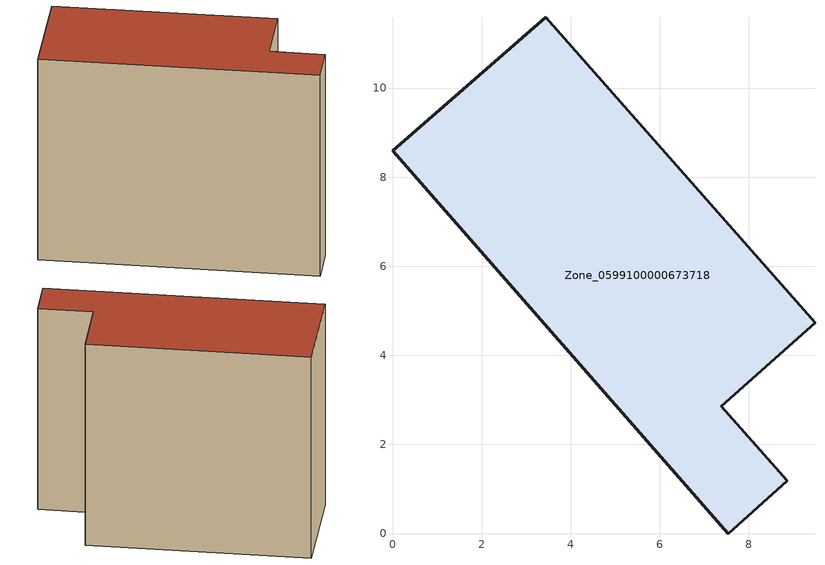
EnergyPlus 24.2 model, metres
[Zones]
Zone_0599100000673718
 floor ground (C_G): 0,8.59 3.44,11.58 9.48,4.73 7.38,2.86 8.87,1.18 7.54,0 z0
 wall outside (C_F): 3.44,11.58 0,8.59 7.54,0 8.87,1.18 7.38,2.86 9.48,4.73 3.44,11.58 z0:9.14
 roof outside (C_R): 0,8.59 7.54,0 8.87,1.18 7.38,2.86 9.48,4.73 3.44,11.58 z9.14
[BUILDING]
Pand.0599100000673718: North Axis=0; Terrain=City; Loads Convergence Tolerance Value=0.04; Temperature Convergence Tolerance Value=0.4; Solar Distribution=FullExterior; Maximum Number of Warmup Days=25; Minimum Number of Warmup Days=1
[Site:Location]
Rotterdam.The.Hague.AP_ZH_NLD Design_Conditions: Latitude=51.96; Longitude=4.45; Time Zone=1; Elevation=-4.5
[SITE:GROUNDTEMPERATURE:BUILDINGSURFACE]
18, 18, 18, 18, 18, 18, 18, 18, 18, 18, 18, 18
[MATERIAL] Thermal Absorptance=0.9; Solar Absorptance=0.7; Visible Absorptance=0.7
Name | Roughness | Thickness | Conductivity | Density | Specific Heat
G.TI.1946 | MediumSmooth | 0.15 | 1 | 540 | 1210
F.TI.1946 | Rough | 0.3 | 0.857143 | 1920 | 840
R.TI.1946 | MediumRough | 0.2 | 0.1 | 1500 | 1000
[CONSTRUCTION]
C_G: G.TI.1946
C_F: F.TI.1946
C_R: R.TI.1946
[ZONE]
Zone_0599100000673718: Type=1; Multiplier=1; Ceiling Height=Autocalculate; Volume=Autocalculate; Floor Area=autocalculate; Part of Total Floor Area=Yes
[ZONEINFILTRATION:DESIGNFLOWRATE]
Infil_Zone_0599100000673718: Zone or ZoneList or Space or SpaceList=Zone_0599100000673718; Schedule=AlwaysOn; Design Flow Rate Calculation Method=Flow/Area; Flow Rate per Floor Area=0.003; Constant Term Coefficient=1; Temperature Term Coefficient=0; Velocity Term Coefficient=0; Velocity Squared Term Coefficient=0
[HVACTEMPLATE:ZONE:IDEALLOADSAIRSYSTEM]
Zone_0599100000673718: Maximum Heating Supply Air Temperature=50; Minimum Cooling Supply Air Temperature=13; Maximum Heating Supply Air Humidity Ratio=0.0156; Minimum Cooling Supply Air Humidity Ratio=0.0077; Heating Limit=NoLimit; Cooling Limit=NoLimit; Dehumidification Control Type=ConstantSensibleHeatRatio; Cooling Sensible Heat Ratio=0.7; Dehumidification Setpoint=60; Humidification Control Type=None; Humidification Setpoint=30; Outdoor Air Method=None; Outdoor Air Flow Rate per Person=0.00944; Outdoor Air Flow Rate per Zone Floor Area=0; Outdoor Air Flow Rate per Zone=0; Demand Controlled Ventilation Type=None; Outdoor Air Economizer Type=NoEconomizer; Heat Recovery Type=None; Sensible Heat Recovery Effectiveness=0.7; Latent Heat Recovery Effectiveness=0.65
[ZONECONTROL:THERMOSTAT]
ThermostatControl_Zone_0599100000673718: Zone or ZoneList=Zone_0599100000673718; Control Type Schedule=DualSetpointControlType; Control 1=Thermostat_Zone_0599100000673718; Temperature Difference Between Cutout And Setpoint=0
[THERMOSTATSETPOINT:DUALSETPOINT]
Thermostat_Zone_0599100000673718: Heating Setpoint Temperature Schedule=HeatingSetpoint_Zone_0599100000673718; Cooling Setpoint Temperature Schedule=CoolingSetpoint_Zone_0599100000673718
[SCHEDULE:COMPACT]
HeatingSetpoint_Zone_0599100000673718: Through: 12/31, For: AllDays, Until: 24:00, 21
CoolingSetpoint_Zone_0599100000673718: Through: 12/31, For: AllDays, Until: 24:00, 24
DualSetpointControlType: Through: 12/31, For: AllDays, Until: 24:00, 4
AlwaysOn: Through: 12/31, For: AllDays, Until: 24:00, 1
